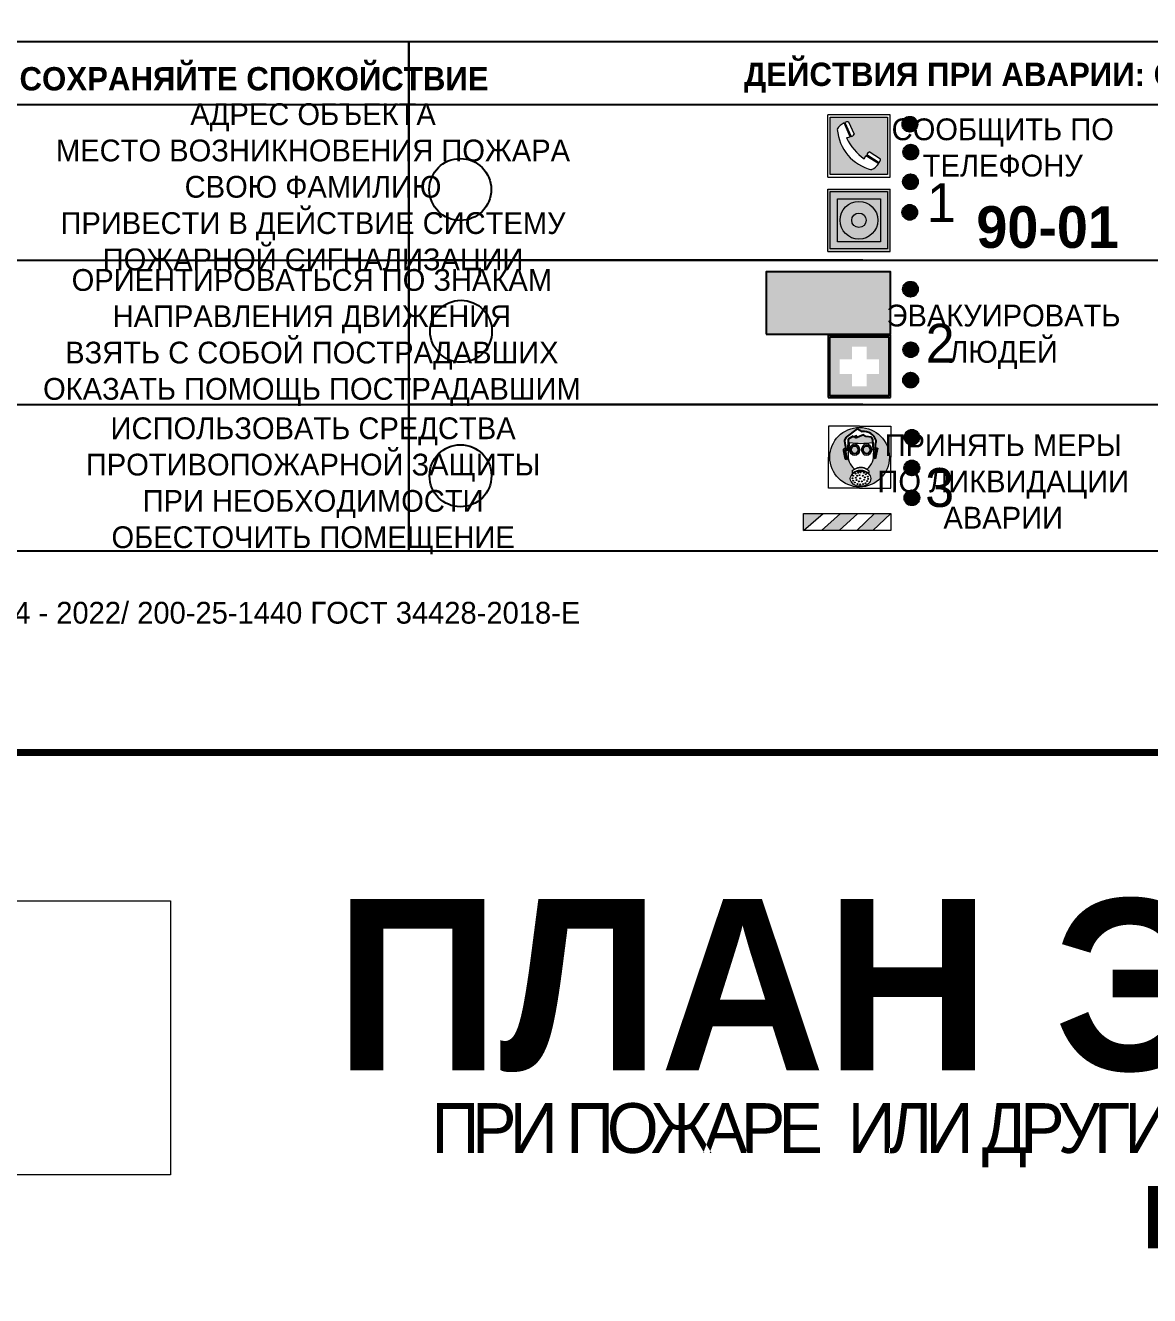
# Model space of a CAD drawing. Header units: millimetres. Extents: x 13114 to 67229, y 22859 to 38520.
# Drawn here: x 26423.8 to 26568.4, y 25390.9 to 25554.2 of the extents above; entities that cross this region are included whole.
import ezdxf

# ---------------------------------------------------------------- set-up
doc = ezdxf.new("R2010")
doc.units = ezdxf.units.MM
doc.styles.add('обычный', font='arial.ttf')
picture_1 = doc.add_image_def('image1.jpg', size_in_pixel=(337, 105))

# ---------------------------------------------------------------- blocks, each defined once
blk = doc.blocks.new('A$C38D26F80')
h = blk.add_hatch(color=5)
h.dxf.hatch_style = 1
h.paths.add_polyline_path([(-8.77, -4.48, 1), (-0.19, -4.48, 1)])
h.paths.add_polyline_path([(-6.75, -3.58), (-6.75, -3.31), (-6.62, -3.22), (-6.5, -3.22), (-6.42, -3.3), (-6.39, -3.28), (-6.59, -2.23), (-6.59, -2.01), (-6.38, -1.58), (-4.76, -0.4), (-4.13, -0.79, -0.362848), (-2.1, -2.1, -0.201049), (-2.17, -2.48, 0.085434), (-2.26, -3.13), (-1.9, -3.16), (-2.25, -4.7), (-2.4, -4.59), (-2.43, -4.34), (-2.36, -4.34), (-2.14, -3.34), (-2.47, -3.42), (-2.58, -1.95), (-2.77, -1.58), (-3.58, -1.52), (-3.92, -1.26), (-5.05, -1.73), (-4.87, -1.39), (-5.41, -1.6), (-5.41, -1.46), (-6.13, -1.87), (-6.18, -3.5), (-6.56, -3.47), (-6.37, -4.59), (-6.16, -4.43), (-6.16, -4.66), (-6.36, -4.79), (-6.37, -4.8), (-6.51, -4.76)], flags=16)
h.paths.add_polyline_path([(-6.51, -4.76), (-6.36, -4.79), (-6.37, -4.8)], flags=0)
h.paths.add_polyline_path([(-5.92, -2.34, 0.089508), (-2.67, -2.35), (-2.48, -3.88, -0.268602), (-3.4, -6.18, 0.262449), (-5.2, -6.18, -0.268602), (-6.11, -3.88)], flags=16)
edge = h.paths.add_edge_path(flags=16)
edge.add_ellipse((-5.19, -3.41), major_axis=(0, 0.842), ratio=0.848992, start_angle=0, end_angle=360)
edge = h.paths.add_edge_path(flags=0)
edge.add_ellipse((-5.19, -3.39), major_axis=(0, 0.665), ratio=0.853798, start_angle=0, end_angle=360)
edge = h.paths.add_edge_path(flags=0)
edge.add_ellipse((-5.19, -3.4), major_axis=(0, 0.528), ratio=0.864094, start_angle=0, end_angle=360)
edge = h.paths.add_edge_path(flags=16)
edge.add_ellipse((-3.47, -3.4), major_axis=(0, 0.842), ratio=0.848992, start_angle=0, end_angle=360)
h.paths.add_polyline_path([(-3.13, -6.45), (-3.13, -6.84, 0.383174), (-5.57, -6.85), (-5.57, -6.49, -0.369952)], flags=16)
edge = h.paths.add_edge_path(flags=0)
edge.add_ellipse((-3.47, -3.39), major_axis=(0, 0.665), ratio=0.853798, start_angle=0, end_angle=360)
edge = h.paths.add_edge_path(flags=0)
edge.add_ellipse((-3.47, -3.4), major_axis=(0, 0.528), ratio=0.864094, start_angle=0, end_angle=360)
edge = h.paths.add_edge_path(flags=16)
edge.add_ellipse((-4.34, -7.57), major_axis=(-1.48, 0), ratio=0.744955, start_angle=0, end_angle=360)
h.paths.add_polyline_path([(-5.01, -6.85, -1), (-5.15, -6.85, -1)], flags=0)
h.paths.add_polyline_path([(-5.33, -7.14, -1), (-5.47, -7.14, -1)], flags=0)
h.paths.add_polyline_path([(-4.61, -6.71, -1), (-4.74, -6.71, -1)], flags=16)
h.paths.add_polyline_path([(-5.43, -7.51, -1), (-5.57, -7.51, -1)], flags=0)
h.paths.add_polyline_path([(-4.26, -6.67, -1), (-4.4, -6.67, -1)], flags=16)
h.paths.add_polyline_path([(-4.74, -7.14, -1), (-4.88, -7.14, -1)], flags=0)
h.paths.add_polyline_path([(-4.93, -7.43, -1), (-5.07, -7.43, -1)], flags=0)
h.paths.add_polyline_path([(-4.41, -7.07, -1), (-4.54, -7.07, -1)], flags=0)
h.paths.add_polyline_path([(-5.33, -7.87, -1), (-5.46, -7.87, -1)], flags=0)
h.paths.add_polyline_path([(-3.8, -6.71, -1), (-3.94, -6.71, -1)], flags=16)
h.paths.add_polyline_path([(-4.85, -7.78, -1), (-4.98, -7.78, -1)], flags=0)
h.paths.add_polyline_path([(-3.96, -7.14, -1), (-4.1, -7.14, -1)], flags=0)
h.paths.add_polyline_path([(-4.33, -7.53, -1), (-4.47, -7.53, -1)], flags=0)
h.paths.add_polyline_path([(-5.09, -8.12, -1), (-5.23, -8.12, -1)], flags=0)
h.paths.add_polyline_path([(-3.5, -6.94, -1), (-3.64, -6.94, -1)], flags=0)
h.paths.add_polyline_path([(-4.54, -7.97, -1), (-4.68, -7.97, -1)], flags=0)
h.paths.add_polyline_path([(-3.66, -7.39, -1), (-3.8, -7.39, -1)], flags=0)
h.paths.add_polyline_path([(-4.73, -8.35, -1), (-4.86, -8.35, -1)], flags=0)
h.paths.add_polyline_path([(-4.09, -7.96, -1), (-4.23, -7.96, -1)], flags=0)
h.paths.add_polyline_path([(-3.77, -7.74, -1), (-3.91, -7.74, -1)], flags=0)
h.paths.add_polyline_path([(-3.22, -7.27, -1), (-3.35, -7.27, -1)], flags=0)
h.paths.add_polyline_path([(-4.34, -8.4, -1), (-4.47, -8.4, -1)], flags=0)
h.paths.add_polyline_path([(-3.16, -7.61, -1), (-3.3, -7.61, -1)], flags=0)
h.paths.add_polyline_path([(-3.9, -8.35, -1), (-4.04, -8.35, -1)], flags=0)
h.paths.add_polyline_path([(-3.32, -7.91, -1), (-3.46, -7.91, -1)], flags=0)
h.paths.add_polyline_path([(-3.55, -8.23, -1), (-3.69, -8.23, -1)], flags=0)
at = {"color": 5, "lineweight": 5}
for p, q in [((-4.48, 0), (-8.96, 0)), ((-8.96, 0), (-8.96, -4.48)), ((-4.48, 0), (0, 0)), ((0, 0), (0, -4.48)), ((-6.59, -2.01), (-6.38, -1.58)), ((-6.38, -1.58), (-4.76, -0.4)), ((-5.41, -1.46), (-6.13, -1.87)), ((-4.87, -1.39), (-5.41, -1.6)), ((-5.41, -1.6), (-5.41, -1.46)), ((-3.92, -1.26), (-5.05, -1.73)), ((-5.05, -1.73), (-4.87, -1.39)), ((-4.76, -0.4), (-4.13, -0.79)), ((-3.58, -1.52), (-3.92, -1.26)), ((-2.77, -1.58), (-3.58, -1.52)), ((-2.58, -1.95), (-2.77, -1.58)), ((-6.75, -3.31), (-6.62, -3.22)), ((-6.75, -3.58), (-6.75, -3.31)), ((-6.51, -4.76), (-6.75, -3.58)), ((-6.62, -3.22), (-6.5, -3.22)), ((-6.59, -2.23), (-6.59, -2.01)), ((-6.39, -3.28), (-6.59, -2.23)), ((-6.18, -3.5), (-6.56, -3.47)), ((-6.56, -3.47), (-6.37, -4.59)), ((-6.5, -3.22), (-6.42, -3.3)), ((-6.42, -3.3), (-6.39, -3.28)), ((-6.13, -1.87), (-6.18, -3.5)), ((-5.92, -2.34), (-6.11, -3.88)), ((-2.67, -2.34), (-2.48, -3.88)), ((-2.47, -3.42), (-2.58, -1.95)), ((-2.14, -3.34), (-2.47, -3.42)), ((-2.36, -4.34), (-2.14, -3.34)), ((-1.9, -3.16), (-2.26, -3.13)), ((-2.25, -4.7), (-1.9, -3.16)), ((-8.96, -8.96), (-8.96, -4.48)), ((-6.37, -4.8), (-6.51, -4.76)), ((-6.37, -4.59), (-6.16, -4.43)), ((-6.16, -4.66), (-6.37, -4.8)), ((-6.16, -4.43), (-6.16, -4.66)), ((-2.43, -4.34), (-2.4, -4.59)), ((-2.43, -4.34), (-2.36, -4.34)), ((-2.4, -4.59), (-2.25, -4.7)), ((0, -8.96), (0, -4.48)), ((-5.57, -6.49), (-5.57, -6.85)), ((-3.13, -6.45), (-3.13, -6.84)), ((-4.48, -8.96), (-8.96, -8.96)), ((-4.48, -8.96), (0, -8.96))]:
    blk.add_line(p, q, dxfattribs=at)
at = {"color": 5}
for p, q in [((-6.59, -2.01), (-6.38, -1.58)), ((-6.38, -1.58), (-4.76, -0.4)), ((-5.41, -1.46), (-6.13, -1.87)), ((-4.87, -1.39), (-5.41, -1.6)), ((-5.41, -1.6), (-5.41, -1.46)), ((-3.92, -1.26), (-5.05, -1.73)), ((-5.05, -1.73), (-4.87, -1.39)), ((-4.76, -0.4), (-4.13, -0.79)), ((-3.58, -1.52), (-3.92, -1.26)), ((-2.77, -1.58), (-3.58, -1.52)), ((-2.58, -1.95), (-2.77, -1.58)), ((-6.75, -3.31), (-6.62, -3.22)), ((-6.75, -3.58), (-6.75, -3.31)), ((-6.51, -4.76), (-6.75, -3.58)), ((-6.62, -3.22), (-6.5, -3.22)), ((-6.59, -2.23), (-6.59, -2.01)), ((-6.39, -3.28), (-6.59, -2.23)), ((-6.18, -3.5), (-6.56, -3.47)), ((-6.56, -3.47), (-6.37, -4.59)), ((-6.5, -3.22), (-6.42, -3.3)), ((-6.42, -3.3), (-6.39, -3.28)), ((-6.13, -1.87), (-6.18, -3.5)), ((-2.47, -3.42), (-2.58, -1.95)), ((-2.14, -3.34), (-2.47, -3.42)), ((-2.36, -4.34), (-2.14, -3.34)), ((-2.26, -3.13), (-1.9, -3.16)), ((-1.9, -3.16), (-2.25, -4.7)), ((-6.37, -4.8), (-6.51, -4.76)), ((-6.36, -4.79), (-6.51, -4.76)), ((-6.37, -4.59), (-6.16, -4.43)), ((-6.16, -4.66), (-6.37, -4.8)), ((-6.16, -4.66), (-6.36, -4.79)), ((-6.16, -4.43), (-6.16, -4.66)), ((-2.4, -4.59), (-2.43, -4.34)), ((-2.43, -4.34), (-2.36, -4.34)), ((-2.25, -4.7), (-2.4, -4.59))]:
    blk.add_line(p, q, dxfattribs=at)
at = {"color": 5, "lineweight": 5}
for centre, radius in [((-4.48, -4.48), 4.29), ((-5.4, -7.14), 0.0678), ((-5.08, -6.85), 0.0678), ((-4.81, -7.14), 0.0678), ((-4.67, -6.71), 0.0678), ((-4.47, -7.07), 0.0678), ((-4.33, -6.67), 0.0678), ((-4.03, -7.14), 0.0678), ((-3.87, -6.71), 0.0678), ((-3.57, -6.94), 0.0678), ((-3.28, -7.27), 0.0678), ((-5.5, -7.51), 0.0678), ((-5.4, -7.87), 0.0678), ((-5.16, -8.12), 0.0678), ((-5, -7.43), 0.0678), ((-4.91, -7.78), 0.0678), ((-4.79, -8.35), 0.0678), ((-4.61, -7.97), 0.0678), ((-4.4, -7.53), 0.0678), ((-4.4, -8.4), 0.0678), ((-4.16, -7.96), 0.0678), ((-3.97, -8.35), 0.0678), ((-3.84, -7.74), 0.0678), ((-3.73, -7.39), 0.0678), ((-3.62, -8.23), 0.0678), ((-3.39, -7.91), 0.0678), ((-3.23, -7.61), 0.0678)]:
    blk.add_circle(centre, radius, dxfattribs=at)
at = {"color": 5}
for centre, radius, start, end in [((-3.89, -2.66), 1.88, 17.387, 97.1599), ((-0.35, -3.07), 1.91, 162.2553, 181.7878), ((-2.6, -2.2), 0.511, 326.3906, 11.8614)]:
    blk.add_arc(centre, radius, start, end, dxfattribs=at)
at = {"color": 5, "lineweight": 5}
for centre, radius, start, end in [((-4.28, 6.66), 9.15, 259.6987, 280.1569), ((-0.47, -3.05), 1.79, 161.5846, 182.4584), ((-2.6, -2.2), 0.513, 326.4781, 11.7739), ((-3.66, -4.24), 2.47, 171.573, 231.7124), ((-4.93, -4.24), 2.47, 308.2876, 8.427), ((-4.33, -7.88), 1.87, 50.358, 131.5662), ((-4.34, -8.2), 1.82, 48.4943, 132.3565), ((-4.3, -7.78), 1.83, 60.5889, 119.4111)]:
    blk.add_arc(centre, radius, start, end, dxfattribs=at)
for centre, major_axis, ratio in [((-5.19, -3.41), (0, 0.842), 0.848992), ((-5.19, -3.39), (0, 0.665), 0.853798), ((-5.19, -3.4), (0, 0.528), 0.864094), ((-3.47, -3.4), (0, 0.842), 0.848992), ((-3.47, -3.39), (0, 0.665), 0.853798), ((-3.47, -3.4), (0, 0.528), 0.864094), ((-4.34, -7.57), (-1.48, 0), 0.744955)]:
    blk.add_ellipse(centre, major_axis=major_axis, ratio=ratio, dxfattribs=at)
blk = doc.blocks.new('A$C47DD6509')
at = {"lineweight": 5}
for points in [[(-8.69, 0), (-11.19, 0), (-11.19, -2.22)], [(-4.22, 0), (-6.45, 0), (-8.91, -2.22), (-6.61, -2.22)], [(0, 0), (-2.09, 0), (-4.36, -2.22), (-2.29, -2.22)]]:
    blk.add_hatch(color=242, dxfattribs=at).paths.add_polyline_path(points)
at = {"color": 242, "lineweight": 5}
for p, q in [((-11.19, -2.22), (-8.69, 0)), ((-11.19, -2.22), (-11.19, 0)), ((-11.19, 0), (-8.69, 0)), ((-11.19, 0), (0, 0)), ((-8.91, -2.22), (-6.45, 0)), ((-6.61, -2.22), (-4.22, 0)), ((-4.36, -2.22), (-2.09, 0)), ((-2.29, -2.22), (0, 0)), ((0, 0), (0, -2.22)), ((0, -2.22), (-11.19, -2.22))]:
    blk.add_line(p, q, dxfattribs=at)
blk = doc.blocks.new('A$C32E8229D')
at = {"true_color": 0xffffff}
blk.add_hatch(color=7, dxfattribs=at).paths.add_polyline_path([(0, 0), (0, -8), (16, -8), (16, 0)])
h = blk.add_hatch(color=126)
h.paths.add_polyline_path([(0.2, -0.2), (15.8, -0.2), (15.8, -7.8), (0.2, -7.8)])
h.paths.add_polyline_path([(13.49, -2.05), (12.08, -2.05), (11.37, -2.63, 0.162397), (11.29, -2.84), (11.29, -3.63), (10.35, -3.63), (10.35, -4.05), (11.68, -4.05), (11.68, -3.48), (12.26, -4.28), (11.29, -5.1), (11.29, -6.78), (11.85, -6.78), (11.85, -5.44), (12.8, -4.64), (12.8, -5.94), (14.46, -5.94), (14.46, -5.39), (13.45, -5.39), (13.45, -3.97), (12.46, -2.59), (13.15, -2.59), (13.69, -3.34), (14.18, -3)], flags=16)
h.paths.add_polyline_path([(10.74, -1.82, 1), (11.8, -1.82, 1)], flags=16)
h.paths.add_polyline_path([(9.39, -3.59), (5.99, -3.59), (6.56, -3.03), (5.91, -3.03), (5.1, -3.83), (5.91, -4.64), (6.56, -4.64), (5.99, -4.09), (9.39, -4.09)], flags=16)
h.paths.add_polyline_path([(4.29, -1.08), (1.72, -1.08), (1.72, -6.6), (4.29, -6.6)], flags=16)
at = {"color": 126}
blk.add_lwpolyline([(16, -8), (0, -8), (0, 0), (16, 0)], close=True, dxfattribs=at)
blk = doc.blocks.new('A$C18900ED3')
h = blk.add_hatch(color=126)
h.paths.add_polyline_path([(-0.18, -0.18), (-7.02, -0.18), (-7.02, -7.02), (-0.18, -7.02)])
h.paths.add_polyline_path([(-5.89, -4.46), (-5.89, -2.77), (-4.46, -2.77), (-4.46, -1.31), (-2.77, -1.31), (-2.77, -2.77), (-1.33, -2.77), (-1.33, -4.46), (-2.77, -4.46), (-2.77, -5.89), (-4.46, -5.89), (-4.46, -4.46)], flags=16)
at = {"color": 126}
for p, q in [((-7.2, 0), (-7.2, -7.2)), ((0, 0), (-7.2, 0)), ((0, -7.2), (0, 0)), ((-7.02, -7.02), (-7.02, -0.18)), ((-7.02, -0.18), (-0.18, -0.18)), ((-0.18, -0.18), (-0.18, -7.02)), ((-7.2, -7.2), (0, -7.2)), ((-0.18, -7.02), (-7.02, -7.02))]:
    blk.add_line(p, q, dxfattribs=at)
blk = doc.blocks.new('A$C456E1F9C')
at = {"lineweight": 5}
h = blk.add_hatch(color=242, dxfattribs=at)
h.paths.add_polyline_path([(0.51, -1.47), (0.51, -13.26), (12.29, -13.26), (12.29, -1.47)])
h.paths.add_polyline_path([(5.42, -4.95, -0.254479), (4.78, -5.4), (3.52, -2.53, -0.209735), (4.23, -2.4)], flags=16)
h.paths.add_polyline_path([(8.53, -8.6), (10.87, -10.17), (10.54, -10.76), (8.03, -9.13, -0.192251)], flags=16)
h.paths.add_polyline_path([(4.61, -5.49, 0.005518), (3.87, -5.72, 0.128647), (7.49, -10.01, 0.00809), (7.83, -9.33), (10.47, -10.97, -0.16736), (8.99, -12.25, -0.327862), (1.95, -3.95, -0.166952), (3.36, -2.62)], flags=16)
at = {"color": 242, "lineweight": 5}
for p, q in [((0, -13.77), (0, -0.97)), ((12.8, -0.97), (0, -0.97)), ((3.52, -2.53), (4.78, -5.4)), ((4.23, -2.4), (5.42, -4.95)), ((12.8, -13.77), (12.8, -0.97)), ((4.61, -5.49), (3.36, -2.62)), ((7.83, -9.33), (10.47, -10.97)), ((8.03, -9.13), (10.54, -10.76)), ((10.81, -10.12), (8.53, -8.6)), ((10.54, -10.76), (10.8, -10.3)), ((10.8, -10.3), (10.81, -10.12)), ((0, -13.77), (12.8, -13.77))]:
    blk.add_line(p, q, dxfattribs=at)
blk.add_lwpolyline([(0.51, -1.47), (12.29, -1.47), (12.29, -13.26), (0.51, -13.26)], close=True, dxfattribs=at)
for centre, radius, start, end in [((4.02, -3.27), 0.891, 76.3284, 123.7092), ((4.59, -5.34), 2.99, 114.2845, 152.1974), ((11.12, -3.31), 9.19, 183.9915, 256.6009), ((4.68, -4.59), 0.824, 276.9621, 334.0723), ((14.98, -39.1), 35.17, 107.1487, 108.4135), ((13.86, -0.94), 11.08, 205.5536, 234.8762), ((-13.31, 0.8), 23.44, 332.5487, 334.4027), ((8.94, -9.5), 0.989, 114.4092, 157.9388), ((7.87, -9.46), 3, 291.9291, 329.9329)]:
    blk.add_arc(centre, radius, start, end, dxfattribs=at)
blk = doc.blocks.new('A$C54414219')
at = {"true_color": 0xffffff}
h = blk.add_hatch(color=7, dxfattribs=at)
h.paths.add_polyline_path([(2.39, -9.45), (2.39, -18.3), (11.23, -18.3), (11.23, -9.45)], flags=0)
h.paths.add_polyline_path([(10.71, -13.87, -1), (2.92, -13.87, -1)], flags=0)
h.paths.add_polyline_path([(8.3, -13.87, -1), (5.33, -13.87, -1)], flags=0)
h.paths.add_polyline_path([(0.41, -7.47), (0.41, -20.27), (13.21, -20.27), (13.21, -7.47)])
h.paths.add_polyline_path([(0.92, -19.77), (12.71, -19.77), (12.71, -7.98), (0.92, -7.98)], flags=16)
h.paths.add_polyline_path([(11.23, -9.45), (11.23, -18.3), (2.39, -18.3), (2.39, -9.45)], flags=0)
at = {"lineweight": 5}
h = blk.add_hatch(color=242, dxfattribs=at)
h.paths.add_polyline_path([(12.71, -7.98), (0.92, -7.98), (0.92, -19.77), (12.71, -19.77)])
h.paths.add_polyline_path([(11.23, -18.3), (2.39, -18.3), (2.39, -9.45), (11.23, -9.45)], flags=16)
h.paths.add_polyline_path([(10.71, -13.87, -1), (2.92, -13.87, -1)], flags=0)
h.paths.add_polyline_path([(8.3, -13.87, -1), (5.33, -13.87, -1)], flags=0)
at = {"true_color": 0xffffff}
h = blk.add_hatch(color=7, dxfattribs=at)
h.paths.add_polyline_path([(2.39, -9.45), (2.39, -18.3), (11.23, -18.3), (11.23, -9.45)])
h.paths.add_polyline_path([(10.71, -13.87, -1), (2.92, -13.87, -1)], flags=16)
h.paths.add_polyline_path([(8.3, -13.87, -1), (5.33, -13.87, -1)], flags=0)
at = {"lineweight": 5}
h = blk.add_hatch(color=242, dxfattribs=at)
h.paths.add_polyline_path([(2.92, -13.87, 1), (10.71, -13.87, 1)])
h.paths.add_polyline_path([(8.3, -13.87, -1), (5.33, -13.87, -1)], flags=16)
at = {"color": 242, "lineweight": 5}
for p, q in [((0.41, -20.27), (0.41, -7.47)), ((0.41, -7.47), (13.21, -7.47)), ((0.41, -7.47), (13.21, -7.47)), ((13.21, -20.27), (13.21, -7.47)), ((0.41, -20.27), (13.21, -20.27))]:
    blk.add_line(p, q, dxfattribs=at)
for points in [[(0.92, -7.98), (12.71, -7.98), (12.71, -19.77), (0.92, -19.77)], [(2.39, -9.45), (11.23, -9.45), (11.23, -18.3), (2.39, -18.3)]]:
    blk.add_lwpolyline(points, close=True, dxfattribs=at)
for radius in [3.89, 1.49]:
    blk.add_circle((6.81, -13.87), radius, dxfattribs=at)

msp = doc.modelspace()

# ---------------------------------------------------------------- hatches: boundary and pattern name
at = {"lineweight": 0}
h = msp.add_hatch(color=256, dxfattribs=at)
h.dxf.hatch_style = 1
h.paths.add_polyline_path([(26538.53, 25541.54, 1), (26536.6, 25541.54, 1)])
h = msp.add_hatch(color=256, dxfattribs=at)
h.dxf.hatch_style = 1
h.paths.add_polyline_path([(26538.63, 25537.95, 1), (26536.7, 25537.95, 1)])
h = msp.add_hatch(color=256, dxfattribs=at)
h.dxf.hatch_style = 1
h.paths.add_polyline_path([(26538.59, 25534.14, 1), (26536.66, 25534.14, 1)])
h = msp.add_hatch(color=256, dxfattribs=at)
h.dxf.hatch_style = 1
h.paths.add_polyline_path([(26538.51, 25530.21, 1), (26536.58, 25530.21, 1)])
h = msp.add_hatch(color=256, dxfattribs=at)
h.dxf.hatch_style = 1
h.paths.add_polyline_path([(26538.6, 25520.33, 1), (26536.66, 25520.33, 1)])
h = msp.add_hatch(color=256, dxfattribs=at)
h.dxf.hatch_style = 1
h.paths.add_polyline_path([(26538.64, 25512.55, 1), (26536.7, 25512.55, 1)])
h = msp.add_hatch(color=256, dxfattribs=at)
h.dxf.hatch_style = 1
h.paths.add_polyline_path([(26538.63, 25508.64, 1), (26536.7, 25508.64, 1)])
h = msp.add_hatch(color=256, dxfattribs=at)
h.dxf.hatch_style = 1
h.paths.add_polyline_path([(26538.79, 25501.29, 1), (26536.85, 25501.29, 1)])
h = msp.add_hatch(color=256, dxfattribs=at)
h.dxf.hatch_style = 1
h.paths.add_polyline_path([(26538.78, 25497.35, 1), (26536.85, 25497.35, 1)])
h = msp.add_hatch(color=256, dxfattribs=at)
h.dxf.hatch_style = 1
h.paths.add_polyline_path([(26538.78, 25493.51, 1), (26536.85, 25493.51, 1)])

# ---------------------------------------------------------------- linework, layer by layer
at = {"color": 6, "lineweight": 100}
for points in [[(26303.99, 25460.78), (26903.99, 25460.78), (26903.99, 25855.78), (26303.99, 25855.78)], [(26303.99, 25065.78), (26903.99, 25065.78), (26903.99, 25460.78), (26303.99, 25460.78)]]:
    msp.add_lwpolyline(points, close=True, dxfattribs=at)
for points in [[(26329.35, 25544.07), (26473.12, 25544.07), (26473.12, 25552.12), (26329.35, 25552.12)], [(26473.12, 25544.07), (26616.88, 25544.07), (26616.88, 25552.12), (26473.12, 25552.12)], [(26329.35, 25544.07), (26473.12, 25544.07), (26473.12, 25486.67), (26329.35, 25486.67)], [(26473.12, 25544.07), (26616.88, 25544.07), (26616.88, 25486.67), (26473.12, 25486.67)]]:
    msp.add_lwpolyline(points, close=True)
for points in [[(26387.77, 25524.08), (26329.35, 25524.08), (26473.12, 25524.08)], [(26531.53, 25524.08), (26473.12, 25524.08), (26616.88, 25524.08)], [(26387.77, 25505.5), (26329.35, 25505.5), (26473.12, 25505.5)], [(26531.53, 25505.5), (26473.12, 25505.5), (26616.88, 25505.5)]]:
    msp.add_lwpolyline(points)
for centre, radius in [((26537.56, 25541.54), 0.966), ((26537.67, 25537.95), 0.966), ((26479.74, 25533.15), 3.98), ((26537.63, 25534.14), 0.966), ((26537.54, 25530.21), 0.966), ((26537.63, 25520.33), 0.966), ((26479.84, 25514.92), 3.98), ((26537.67, 25512.55), 0.966), ((26537.66, 25508.64), 0.966), ((26537.82, 25501.29), 0.966), ((26479.77, 25496.34), 3.98), ((26537.81, 25497.35), 0.966), ((26537.82, 25493.51), 0.966)]:
    msp.add_circle(centre, radius)

# ---------------------------------------------------------------- block references
for name, p, xscale, yscale, zscale in [('A$C456E1F9C', (26527.01, 25543.35), 0.625, 0.625, 0.625), ('A$C54414219', (26526.75, 25537.86), 0.625, 0.625, 0.625), ('A$C18900ED3', (26535.07, 25514.4), 1.111111111007631, 1.111111111007631, 1.111111111007631), ('A$C38D26F80', (26535.09, 25502.73), 0.8928571427240968, 0.8928571427240968, 0.8928571427240968)]:
    msp.add_blockref(name, p, dxfattribs=dict(xscale=xscale, yscale=yscale, zscale=zscale))
at = {"xscale": -1}
msp.add_blockref('A$C32E8229D', (26535.07, 25522.55), dxfattribs=at)
at = {"color": 242, "true_color": 0xc1121c}
msp.add_blockref('A$C47DD6509', (26535.09, 25491.51), dxfattribs=at)

# ---------------------------------------------------------------- texts
at = {"lineweight": 0, "style": 'обычный'}
for s, insert, char_height, width, attachment_point in [('{\\fProxima Nova Rg|b1|i0|c204|p2;ДЕЙСТВИЯ ПРИ ПОЖАРЕ: СОХРАНЯЙТЕ СПОКОЙСТВИЕ\\H1.6644x; }', (26426.51, 25546.95), 3, 175.1736, 5), ('{\\fProxima Nova Rg|b1|i0|c204|p2;ДЕЙСТВИЯ ПРИ АВАРИИ: СОХРАНЯЙТЕ СПОКОЙСТВИЕ\\H1.6644x; }', (26572.73, 25547.52), 3, 175.1736, 5), ('\\pi-8.4,l8.4,t8.4;{\\fProxima Nova Rg|b0|i0|c204|p2;АДРЕС ОБЪЕКТА\\PМЕСТО ВОЗНИКНОВЕНИЯ ПОЖАРА \\PСВОЮ ФАМИЛИЮ\\PПРИВЕСТИ В ДЕЙСТВИЕ СИСТЕМУ \\PПОЖАРНОЙ СИГНАЛИЗАЦИИ}', (26460.81, 25533.09), 2.8, 126.6484, 5), ('{\\fProxima Nova Rg|b0|i0|c204|p2;СООБЩИТЬ ПО \\PТЕЛЕФОНУ}', (26549.5, 25538.53), 2.8, 126.6484, 5), ('{\\fProxima Nova Rg|b0|i0|c204|p2;1\\H1.1667x; }', (26541.6, 25531.46), 5, 126.6484, 5), ('{\\fProxima Nova Rg|b1|i0|c204|p2;\\H1.0714x;90-01\\fProxima Nova Rg|b0|i0|c204|p2;\\H0.93331x; \\H1.3449x; }', (26555.27, 25528.28), 5, 126.6484, 5), ('\\pi-8.4,l8.4,t8.4;{\\fProxima Nova Rg|b0|i0|c204|p2;ОРИЕНТИРОВАТЬСЯ ПО ЗНАКАМ \\PНАПРАВЛЕНИЯ ДВИЖЕНИЯ\\PВЗЯТЬ С СОБОЙ ПОСТРАДАВШИХ\\PОКАЗАТЬ ПОМОЩЬ ПОСТРАДАВШИМ}', (26460.66, 25514.11), 2.8, 126.6484, 5), ('{\\fProxima Nova Rg|b0|i0|c204|p2;ЭВАКУИРОВАТЬ \\PЛЮДЕЙ}', (26549.6, 25514.2), 2.8, 126.6484, 5), ('{\\fProxima Nova Rg|b0|i0|c204|p2;2\\H1.1967x; }', (26541.45, 25513.38), 5, 126.6484, 5), ('\\pi-8.4,l8.4,t8.4;{\\fProxima Nova Rg|b0|i0|c204|p2;ИСПОЛЬЗОВАТЬ СРЕДСТВА \\PПРОТИВОПОЖАРНОЙ ЗАЩИТЫ \\PПРИ НЕОБХОДИМОСТИ \\PОБЕСТОЧИТЬ ПОМЕЩЕНИЕ}', (26460.82, 25495.04), 2.8, 126.6484, 5), ('{\\fProxima Nova Rg|b0|i0|c204|p2;ПРИНЯТЬ МЕРЫ \\PПО ЛИКВИДАЦИИ \\PАВАРИИ}', (26549.56, 25495.62), 2.8, 126.6484, 5), ('{\\fProxima Nova Rg|b0|i0|c204|p2;3\\H1.1967x; }', (26541.39, 25494.8), 5, 126.6484, 5), ('\\pi-8.4,l8.4,t8.4;{\\fProxima Nova Rg|b0|i0|c204|p2;ИЗГОТОВИТЕЛЬ: ИП АНДРЕЕВ А. А.\\fProxima Nova Rg|b0|i0|c0|p2; \\fProxima Nova Rg|b0|i0|c204|p2;ФП-24 - 2022/ 200-25-1440 ГОСТ 34428-2018-Е\\H1.2266x; }', (26421.14, 25478.33), 2.8, 191.3484, 5), ('{\\fProxima Nova Rg|b1|i0|c204|p2;ПЛАН ЭВАКУАЦИИ}', (26463.64, 25441.92), 22, 493.8901, 1)]:
    msp.add_mtext(s, dxfattribs=dict(at, insert=insert, char_height=char_height, width=width, attachment_point=attachment_point))
at = {"color": 0, "lineweight": 0, "insert": (26613.51, 25415.86), "char_height": 8, "width": 449.2158, "attachment_point": 5, "style": 'обычный'}
msp.add_mtext('{\\fArial Black|b1|i0|c204|p34;\\H2x;\\T0.85;  \\fArial Narrow|b0|i0|c204|p34;\\H0.8x;\\W0.9;\\P\\fProxima Nova Rg|b0|i0|c204|p2;\\H0.5x;\\W1;\\C256;ПРИ ПОЖАРЕ  ИЛИ ДРУГИХ ЧРЕЗВЫЧАЙНЫХ СИТУАЦИЯХ  ИЗ ПОМЕЩЕНИЙ \\fProxima Nova Rg|b1|i0|c204|p2;\\H1.25x;\\PЦЭО: АЗКС отм. 0,00}', dxfattribs=at)

# ---------------------------------------------------------------- pictures from other files: only their frames are drawn
at = {"color": 7, "lineweight": 0, "true_color": 0xf5f5ff}
image = msp.add_image(picture_1, insert=(26329.35, 25406.45), size_in_units=(113.11, 35.24), dxfattribs=at)
image.dxf.flags = 7

doc.saveas('drawing.dxf')
